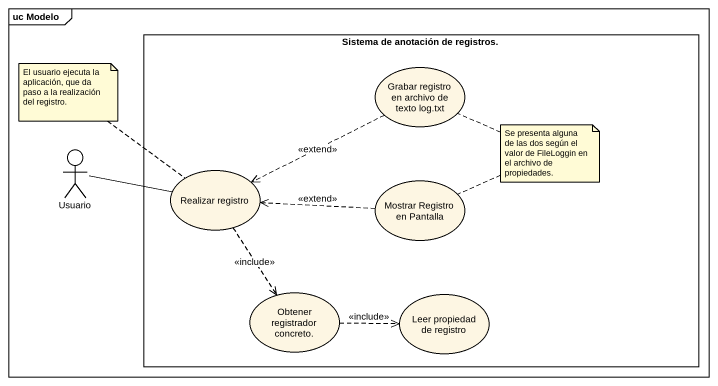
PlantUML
@startuml
mainframe uc Modelo
rectangle "Sistema de anotación de registros." as Sistema_de_anotación_de {
  usecase "Grabar registro en archivo de texto log.txt" as Grabar_registro_en_archivo
  usecase "Realizar registro" as Realizar_registro
  usecase "Mostrar Registro en Pantalla" as Mostrar_Registro_en_Pantalla
  usecase "Obtener registrador concreto." as Obtener_registrador_concreto
  usecase "Leer propiedad de registro" as Leer_propiedad_de_registro
}
actor Usuario
Grabar_registro_en_archivo .left.> Realizar_registro : <<extend>>
Usuario -right- Realizar_registro
Realizar_registro ..> Obtener_registrador_concreto : <<include>>
Mostrar_Registro_en_Pantalla .left.> Realizar_registro : <<extend>>
Obtener_registrador_concreto .right.> Leer_propiedad_de_registro : <<include>>
note top of Realizar_registro : El usuario ejecuta la aplicación, que da paso a la realización del registro.
note as N2
  Se presenta alguna de las dos según el valor de FileLoggin en el archivo de propiedades.
end note
N2 .. Grabar_registro_en_archivo
N2 .. Mostrar_Registro_en_Pantalla
@enduml
